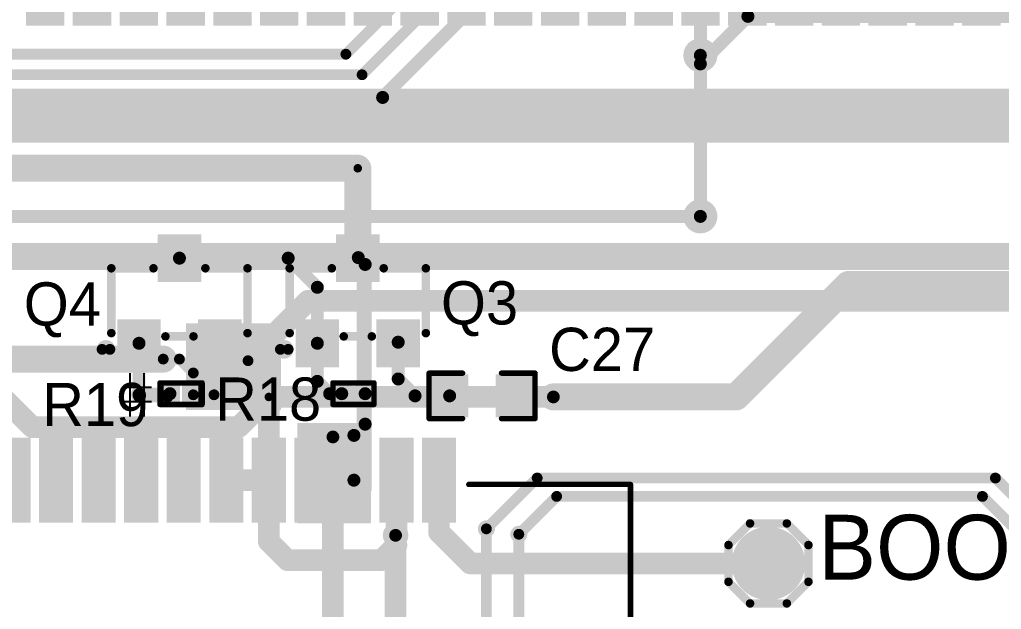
# Model space of a CAD drawing. Header units: millimetres. Extents: x 0.85 to 4.91, y 0.77 to 5.15.
# Drawn here: x 2.446 to 3.355, y 3.605 to 4.15 of the extents above; entities that cross this region are included whole.
import ezdxf

# ---------------------------------------------------------------- set-up
doc = ezdxf.new("R2010")
doc.units = ezdxf.units.MM
doc.header["$MEASUREMENT"] = 0
for name, color, linetype in [('BottomLayer', 5, 'Continuous'), ('BottomOverlay', 54, 'Continuous'), ('BottomPaste', 16, 'Continuous'), ('BottomSolder', 6, 'Continuous'), ('MultiLayer', 9, 'Continuous'), ('TopLayer', 1, 'Continuous'), ('TopOverlay', 2, 'Continuous'), ('TopPaste', 8, 'Continuous'), ('TopSolder', 216, 'Continuous'), ('ViaHoleLayer', 16, 'Continuous')]:
    doc.layers.add(name, color=color, linetype=linetype)

# ---------------------------------------------------------------- blocks, each defined once
blk = doc.blocks.new('S5P4418_B_8')
at = {"layer": 'BottomLayer'}
for points in [[(-0.25197, 1.02756), (-0.25197, 0.98032), (-0.22441, 1.02756), (-0.22441, 0.98032)], [(-0.20866, 1.02756), (-0.20866, 0.98032), (-0.1811, 1.02756), (-0.1811, 0.98032)], [(-0.16535, 1.02756), (-0.16535, 0.98032), (-0.1378, 1.02756), (-0.1378, 0.98032)], [(-0.12205, 1.02756), (-0.12205, 0.98032), (-0.09449, 1.02756), (-0.09449, 0.98032)], [(-0.07874, 1.02756), (-0.07874, 0.98032), (-0.05118, 1.02756), (-0.05118, 0.98032)], [(-0.03543, 1.02756), (-0.03543, 0.98032), (-0.00787, 1.02756), (-0.00787, 0.98032)], [(0.00787, 1.02756), (0.00787, 0.98032), (0.03543, 1.02756), (0.03543, 0.98032)], [(0.05118, 1.02756), (0.05118, 0.98032), (0.07874, 1.02756), (0.07874, 0.98032)], [(0.09449, 1.02756), (0.09449, 0.98032), (0.12205, 1.02756), (0.12205, 0.98032)], [(0.1378, 1.02756), (0.1378, 0.98032), (0.16535, 1.02756), (0.16535, 0.98032)], [(0.1811, 1.02756), (0.1811, 0.98032), (0.20866, 1.02756), (0.20866, 0.98032)], [(0.22441, 1.02756), (0.22441, 0.98032), (0.25197, 1.02756), (0.25197, 0.98032)], [(0.26772, 1.02756), (0.26772, 0.98032), (0.29528, 1.02756), (0.29528, 0.98032)], [(0.31102, 1.02756), (0.31102, 0.98032), (0.33858, 1.02756), (0.33858, 0.98032)], [(0.35433, 1.02756), (0.35433, 0.98032), (0.38189, 1.02756), (0.38189, 0.98032)], [(0.39764, 1.02756), (0.39764, 0.98032), (0.4252, 1.02756), (0.4252, 0.98032)], [(0.44094, 1.02756), (0.44094, 0.98032), (0.4685, 1.02756), (0.4685, 0.98032)], [(0.48425, 1.02756), (0.48425, 0.98032), (0.51181, 1.02756), (0.51181, 0.98032)], [(0.52756, 1.02756), (0.52756, 0.98032), (0.55512, 1.02756), (0.55512, 0.98032)], [(0.57087, 1.02756), (0.57087, 0.98032), (0.59843, 1.02756), (0.59843, 0.98032)], [(0.61417, 1.02756), (0.61417, 0.98032), (0.64173, 1.02756), (0.64173, 0.98032)]]:
    blk.add_solid(points, dxfattribs=at)
at = {"layer": 'BottomPaste'}
for points in [[(-0.25197, 1.02756), (-0.25197, 0.98032), (-0.22441, 1.02756), (-0.22441, 0.98032)], [(-0.20866, 1.02756), (-0.20866, 0.98032), (-0.1811, 1.02756), (-0.1811, 0.98032)], [(-0.16535, 1.02756), (-0.16535, 0.98032), (-0.1378, 1.02756), (-0.1378, 0.98032)], [(-0.12205, 1.02756), (-0.12205, 0.98032), (-0.09449, 1.02756), (-0.09449, 0.98032)], [(-0.07874, 1.02756), (-0.07874, 0.98032), (-0.05118, 1.02756), (-0.05118, 0.98032)], [(-0.03543, 1.02756), (-0.03543, 0.98032), (-0.00787, 1.02756), (-0.00787, 0.98032)], [(0.00787, 1.02756), (0.00787, 0.98032), (0.03543, 1.02756), (0.03543, 0.98032)], [(0.05118, 1.02756), (0.05118, 0.98032), (0.07874, 1.02756), (0.07874, 0.98032)], [(0.09449, 1.02756), (0.09449, 0.98032), (0.12205, 1.02756), (0.12205, 0.98032)], [(0.1378, 1.02756), (0.1378, 0.98032), (0.16535, 1.02756), (0.16535, 0.98032)], [(0.1811, 1.02756), (0.1811, 0.98032), (0.20866, 1.02756), (0.20866, 0.98032)], [(0.22441, 1.02756), (0.22441, 0.98032), (0.25197, 1.02756), (0.25197, 0.98032)], [(0.26772, 1.02756), (0.26772, 0.98032), (0.29528, 1.02756), (0.29528, 0.98032)], [(0.31102, 1.02756), (0.31102, 0.98032), (0.33858, 1.02756), (0.33858, 0.98032)], [(0.35433, 1.02756), (0.35433, 0.98032), (0.38189, 1.02756), (0.38189, 0.98032)], [(0.39764, 1.02756), (0.39764, 0.98032), (0.4252, 1.02756), (0.4252, 0.98032)], [(0.44094, 1.02756), (0.44094, 0.98032), (0.4685, 1.02756), (0.4685, 0.98032)], [(0.48425, 1.02756), (0.48425, 0.98032), (0.51181, 1.02756), (0.51181, 0.98032)], [(0.52756, 1.02756), (0.52756, 0.98032), (0.55512, 1.02756), (0.55512, 0.98032)], [(0.57087, 1.02756), (0.57087, 0.98032), (0.59843, 1.02756), (0.59843, 0.98032)], [(0.61417, 1.02756), (0.61417, 0.98032), (0.64173, 1.02756), (0.64173, 0.98032)]]:
    blk.add_solid(points, dxfattribs=at)
at = {"layer": 'BottomSolder'}
for points in [[(-0.25597, 1.03156), (-0.25597, 0.97632), (-0.22041, 1.03156), (-0.22041, 0.97632)], [(-0.21266, 1.03156), (-0.21266, 0.97632), (-0.1771, 1.03156), (-0.1771, 0.97632)], [(-0.16935, 1.03156), (-0.16935, 0.97632), (-0.1338, 1.03156), (-0.1338, 0.97632)], [(-0.12605, 1.03156), (-0.12605, 0.97632), (-0.09049, 1.03156), (-0.09049, 0.97632)], [(-0.08274, 1.03156), (-0.08274, 0.97632), (-0.04718, 1.03156), (-0.04718, 0.97632)], [(-0.03943, 1.03156), (-0.03943, 0.97632), (-0.00387, 1.03156), (-0.00387, 0.97632)], [(0.00387, 1.03156), (0.00387, 0.97632), (0.03943, 1.03156), (0.03943, 0.97632)], [(0.04718, 1.03156), (0.04718, 0.97632), (0.08274, 1.03156), (0.08274, 0.97632)], [(0.09049, 1.03156), (0.09049, 0.97632), (0.12605, 1.03156), (0.12605, 0.97632)], [(0.1338, 1.03156), (0.1338, 0.97632), (0.16935, 1.03156), (0.16935, 0.97632)], [(0.1771, 1.03156), (0.1771, 0.97632), (0.21266, 1.03156), (0.21266, 0.97632)], [(0.22041, 1.03156), (0.22041, 0.97632), (0.25597, 1.03156), (0.25597, 0.97632)], [(0.26372, 1.03156), (0.26372, 0.97632), (0.29928, 1.03156), (0.29928, 0.97632)], [(0.30702, 1.03156), (0.30702, 0.97632), (0.34258, 1.03156), (0.34258, 0.97632)], [(0.35033, 1.03156), (0.35033, 0.97632), (0.38589, 1.03156), (0.38589, 0.97632)], [(0.39364, 1.03156), (0.39364, 0.97632), (0.4292, 1.03156), (0.4292, 0.97632)], [(0.43694, 1.03156), (0.43694, 0.97632), (0.4725, 1.03156), (0.4725, 0.97632)], [(0.48025, 1.03156), (0.48025, 0.97632), (0.51581, 1.03156), (0.51581, 0.97632)], [(0.52356, 1.03156), (0.52356, 0.97632), (0.55912, 1.03156), (0.55912, 0.97632)], [(0.56687, 1.03156), (0.56687, 0.97632), (0.60243, 1.03156), (0.60243, 0.97632)], [(0.61017, 1.03156), (0.61017, 0.97632), (0.64573, 1.03156), (0.64573, 0.97632)]]:
    blk.add_solid(points, dxfattribs=at)
blk = doc.blocks.new('TEST_POINT_46')
at = {"layer": 'TopLayer', "const_width": 0.03}
blk.add_lwpolyline([(-0.015, 0, 1), (0.015, 0, 1)], format="xyb", close=True, dxfattribs=at)
at = {"layer": 'TopOverlay', "const_width": 0.00787}
for points in [[(-0.037, 0.017), (-0.017, 0.037)], [(-0.017, 0.037), (0.017, 0.037)], [(-0.017, 0.037), (0.017, 0.037)], [(0.017, 0.037), (0.037, 0.017)], [(-0.037, -0.017), (-0.037, 0.017)], [(0.037, -0.017), (0.037, 0.017)], [(-0.037, -0.017), (-0.017, -0.037)], [(0.017, -0.037), (0.037, -0.017)], [(-0.017, -0.037), (0.017, -0.037)], [(-0.017, -0.037), (0.017, -0.037)]]:
    blk.add_lwpolyline(points, dxfattribs=at)
at = {"layer": 'TopOverlay', "const_width": 0.00394}
for points in [[(-0.01897, 0.037, 1), (-0.01503, 0.037, 1)], [(-0.01897, 0.037, 1), (-0.01503, 0.037, 1)], [(-0.01897, 0.037, 1), (-0.01503, 0.037, 1)], [(0.01503, 0.037, 1), (0.01897, 0.037, 1)], [(0.01503, 0.037, 1), (0.01897, 0.037, 1)], [(0.01503, 0.037, 1), (0.01897, 0.037, 1)], [(-0.03897, 0.017, 1), (-0.03503, 0.017, 1)], [(-0.03897, 0.017, 1), (-0.03503, 0.017, 1)], [(0.03503, 0.017, 1), (0.03897, 0.017, 1)], [(0.03503, 0.017, 1), (0.03897, 0.017, 1)], [(-0.03897, -0.017, 1), (-0.03503, -0.017, 1)], [(-0.03897, -0.017, 1), (-0.03503, -0.017, 1)], [(0.03503, -0.017, 1), (0.03897, -0.017, 1)], [(0.03503, -0.017, 1), (0.03897, -0.017, 1)], [(-0.01897, -0.037, 1), (-0.01503, -0.037, 1)], [(-0.01897, -0.037, 1), (-0.01503, -0.037, 1)], [(-0.01897, -0.037, 1), (-0.01503, -0.037, 1)], [(0.01503, -0.037, 1), (0.01897, -0.037, 1)], [(0.01503, -0.037, 1), (0.01897, -0.037, 1)], [(0.01503, -0.037, 1), (0.01897, -0.037, 1)]]:
    blk.add_lwpolyline(points, format="xyb", close=True, dxfattribs=at)
at = {"layer": 'TopPaste', "const_width": 0.03}
blk.add_lwpolyline([(-0.015, 0, 1), (0.015, 0, 1)], format="xyb", close=True, dxfattribs=at)
at = {"layer": 'TopSolder', "const_width": 0.034}
blk.add_lwpolyline([(-0.017, 0, 1), (0.017, 0, 1)], format="xyb", close=True, dxfattribs=at)
blk = doc.blocks.new('SIM7100AS2_10671_133')
at = {"layer": 'TopLayer'}
for points in [[(0.00787, 0.62992), (0.00787, 0.55906), (0.0315, 0.62992), (0.0315, 0.55906)], [(0.04724, 0.62992), (0.04724, 0.55906), (0.07087, 0.62992), (0.07087, 0.55906)], [(0.08661, 0.62992), (0.08661, 0.55906), (0.11024, 0.62992), (0.11024, 0.55906)], [(0.12598, 0.62992), (0.12598, 0.55906), (0.14961, 0.62992), (0.14961, 0.55906)], [(0.16535, 0.62992), (0.16535, 0.55906), (0.18898, 0.62992), (0.18898, 0.55906)], [(0.20472, 0.62992), (0.20472, 0.55906), (0.22835, 0.62992), (0.22835, 0.55906)], [(0.24409, 0.62992), (0.24409, 0.55906), (0.26772, 0.62992), (0.26772, 0.55906)], [(0.28346, 0.62992), (0.28346, 0.55906), (0.30709, 0.62992), (0.30709, 0.55906)], [(0.32283, 0.62992), (0.32283, 0.55906), (0.34646, 0.62992), (0.34646, 0.55906)], [(0.3622, 0.62992), (0.3622, 0.55906), (0.38583, 0.62992), (0.38583, 0.55906)], [(0.40157, 0.62992), (0.40157, 0.55906), (0.4252, 0.62992), (0.4252, 0.55906)]]:
    blk.add_solid(points, dxfattribs=at)
at = {"layer": 'TopOverlay', "const_width": 0.005}
for points in [[(0.44094, 0.59055), (0.59055, 0.59055)], [(0.59055, 0.44094), (0.59055, 0.59055)]]:
    blk.add_lwpolyline(points, dxfattribs=at)
at = {"layer": 'TopOverlay', "const_width": 0.0025}
for points in [[(0.43969, 0.59055, 1), (0.44219, 0.59055, 1)], [(0.5893, 0.59055, 1), (0.5918, 0.59055, 1)], [(0.5893, 0.59055, 1), (0.5918, 0.59055, 1)]]:
    blk.add_lwpolyline(points, format="xyb", close=True, dxfattribs=at)
at = {"layer": 'TopPaste'}
for points in [[(0.00787, 0.62992), (0.00787, 0.55906), (0.0315, 0.62992), (0.0315, 0.55906)], [(0.04724, 0.62992), (0.04724, 0.55906), (0.07087, 0.62992), (0.07087, 0.55906)], [(0.08661, 0.62992), (0.08661, 0.55906), (0.11024, 0.62992), (0.11024, 0.55906)], [(0.12598, 0.62992), (0.12598, 0.55906), (0.14961, 0.62992), (0.14961, 0.55906)], [(0.16535, 0.62992), (0.16535, 0.55906), (0.18898, 0.62992), (0.18898, 0.55906)], [(0.20472, 0.62992), (0.20472, 0.55906), (0.22835, 0.62992), (0.22835, 0.55906)], [(0.24409, 0.62992), (0.24409, 0.55906), (0.26772, 0.62992), (0.26772, 0.55906)], [(0.28346, 0.62992), (0.28346, 0.55906), (0.30709, 0.62992), (0.30709, 0.55906)], [(0.32283, 0.62992), (0.32283, 0.55906), (0.34646, 0.62992), (0.34646, 0.55906)], [(0.3622, 0.62992), (0.3622, 0.55906), (0.38583, 0.62992), (0.38583, 0.55906)], [(0.40157, 0.62992), (0.40157, 0.55906), (0.4252, 0.62992), (0.4252, 0.55906)]]:
    blk.add_solid(points, dxfattribs=at)
at = {"layer": 'TopSolder'}
for points in [[(0.00387, 0.63392), (0.00387, 0.55506), (0.0355, 0.63392), (0.0355, 0.55506)], [(0.04324, 0.63392), (0.04324, 0.55506), (0.07487, 0.63392), (0.07487, 0.55506)], [(0.08261, 0.63392), (0.08261, 0.55506), (0.11424, 0.63392), (0.11424, 0.55506)], [(0.12198, 0.63392), (0.12198, 0.55506), (0.15361, 0.63392), (0.15361, 0.55506)], [(0.16135, 0.63392), (0.16135, 0.55506), (0.19298, 0.63392), (0.19298, 0.55506)], [(0.20072, 0.63392), (0.20072, 0.55506), (0.23235, 0.63392), (0.23235, 0.55506)], [(0.24009, 0.63392), (0.24009, 0.55506), (0.27172, 0.63392), (0.27172, 0.55506)], [(0.27946, 0.63392), (0.27946, 0.55506), (0.31109, 0.63392), (0.31109, 0.55506)], [(0.31883, 0.63392), (0.31883, 0.55506), (0.35046, 0.63392), (0.35046, 0.55506)], [(0.3582, 0.63392), (0.3582, 0.55506), (0.38983, 0.63392), (0.38983, 0.55506)], [(0.39757, 0.63392), (0.39757, 0.55506), (0.4292, 0.63392), (0.4292, 0.55506)]]:
    blk.add_solid(points, dxfattribs=at)
blk = doc.blocks.new('R___0201_187')
at = {"layer": 'TopLayer'}
for points in [[(-0.01614, -0.00728), (-0.00551, -0.00728), (-0.01614, 0.00728), (-0.00551, 0.00728)], [(0.00551, -0.00728), (0.01614, -0.00728), (0.00551, 0.00728), (0.01614, 0.00728)]]:
    blk.add_solid(points, dxfattribs=at)
at = {"layer": 'TopOverlay', "const_width": 0.005}
for points in [[(-0.019, -0.01), (-0.019, 0.01)], [(-0.019, 0.01), (0.019, 0.01)], [(0.019, -0.01), (0.019, 0.01)], [(-0.019, -0.01), (0.019, -0.01)]]:
    blk.add_lwpolyline(points, dxfattribs=at)
at = {"layer": 'TopOverlay', "const_width": 0.0025}
for points in [[(-0.02025, 0.01, 1), (-0.01775, 0.01, 1)], [(-0.02025, 0.01, 1), (-0.01775, 0.01, 1)], [(0.01775, 0.01, 1), (0.02025, 0.01, 1)], [(0.01775, 0.01, 1), (0.02025, 0.01, 1)], [(-0.02025, -0.01, 1), (-0.01775, -0.01, 1)], [(-0.02025, -0.01, 1), (-0.01775, -0.01, 1)], [(0.01775, -0.01, 1), (0.02025, -0.01, 1)], [(0.01775, -0.01, 1), (0.02025, -0.01, 1)]]:
    blk.add_lwpolyline(points, format="xyb", close=True, dxfattribs=at)
at = {"layer": 'TopPaste'}
for points in [[(-0.01614, -0.00728), (-0.00551, -0.00728), (-0.01614, 0.00728), (-0.00551, 0.00728)], [(0.00551, -0.00728), (0.01614, -0.00728), (0.00551, 0.00728), (0.01614, 0.00728)]]:
    blk.add_solid(points, dxfattribs=at)
at = {"layer": 'TopSolder'}
for points in [[(-0.02014, -0.01128), (-0.00151, -0.01128), (-0.02014, 0.01128), (-0.00151, 0.01128)], [(0.00151, -0.01128), (0.02014, -0.01128), (0.00151, 0.01128), (0.02014, 0.01128)]]:
    blk.add_solid(points, dxfattribs=at)
blk = doc.blocks.new('R___0201_B_188')
at = {"layer": 'BottomLayer'}
for points in [[(-0.01614, -0.00728), (-0.00551, -0.00728), (-0.01614, 0.00728), (-0.00551, 0.00728)], [(0.00551, -0.00728), (0.01614, -0.00728), (0.00551, 0.00728), (0.01614, 0.00728)]]:
    blk.add_solid(points, dxfattribs=at)
at = {"layer": 'BottomOverlay', "const_width": 0.005}
for points in [[(-0.019, 0.01), (0.019, 0.01)], [(-0.019, -0.01), (-0.019, 0.01)], [(0.019, -0.01), (0.019, 0.01)], [(-0.019, -0.01), (0.019, -0.01)]]:
    blk.add_lwpolyline(points, dxfattribs=at)
at = {"layer": 'BottomOverlay', "const_width": 0.0025}
for points in [[(-0.02025, 0.01, 1), (-0.01775, 0.01, 1)], [(-0.02025, 0.01, 1), (-0.01775, 0.01, 1)], [(0.01775, 0.01, 1), (0.02025, 0.01, 1)], [(0.01775, 0.01, 1), (0.02025, 0.01, 1)], [(-0.02025, -0.01, 1), (-0.01775, -0.01, 1)], [(-0.02025, -0.01, 1), (-0.01775, -0.01, 1)], [(0.01775, -0.01, 1), (0.02025, -0.01, 1)], [(0.01775, -0.01, 1), (0.02025, -0.01, 1)]]:
    blk.add_lwpolyline(points, format="xyb", close=True, dxfattribs=at)
at = {"layer": 'BottomPaste'}
for points in [[(-0.01614, -0.00728), (-0.00551, -0.00728), (-0.01614, 0.00728), (-0.00551, 0.00728)], [(0.00551, -0.00728), (0.01614, -0.00728), (0.00551, 0.00728), (0.01614, 0.00728)]]:
    blk.add_solid(points, dxfattribs=at)
at = {"layer": 'BottomSolder'}
for points in [[(-0.02014, -0.01128), (-0.00151, -0.01128), (-0.02014, 0.01128), (-0.00151, 0.01128)], [(0.00151, -0.01128), (0.02014, -0.01128), (0.00151, 0.01128), (0.02014, 0.01128)]]:
    blk.add_solid(points, dxfattribs=at)
blk = doc.blocks.new('R___0201_189')
at = {"layer": 'TopLayer'}
for points in [[(-0.01614, -0.00728), (-0.00551, -0.00728), (-0.01614, 0.00728), (-0.00551, 0.00728)], [(0.00551, -0.00728), (0.01614, -0.00728), (0.00551, 0.00728), (0.01614, 0.00728)]]:
    blk.add_solid(points, dxfattribs=at)
at = {"layer": 'TopOverlay', "const_width": 0.005}
for points in [[(-0.019, -0.01), (-0.019, 0.01)], [(-0.019, 0.01), (0.019, 0.01)], [(0.019, -0.01), (0.019, 0.01)], [(-0.019, -0.01), (0.019, -0.01)]]:
    blk.add_lwpolyline(points, dxfattribs=at)
at = {"layer": 'TopOverlay', "const_width": 0.0025}
for points in [[(-0.02025, 0.01, 1), (-0.01775, 0.01, 1)], [(-0.02025, 0.01, 1), (-0.01775, 0.01, 1)], [(0.01775, 0.01, 1), (0.02025, 0.01, 1)], [(0.01775, 0.01, 1), (0.02025, 0.01, 1)], [(-0.02025, -0.01, 1), (-0.01775, -0.01, 1)], [(-0.02025, -0.01, 1), (-0.01775, -0.01, 1)], [(0.01775, -0.01, 1), (0.02025, -0.01, 1)], [(0.01775, -0.01, 1), (0.02025, -0.01, 1)]]:
    blk.add_lwpolyline(points, format="xyb", close=True, dxfattribs=at)
at = {"layer": 'TopPaste'}
for points in [[(-0.01614, -0.00728), (-0.00551, -0.00728), (-0.01614, 0.00728), (-0.00551, 0.00728)], [(0.00551, -0.00728), (0.01614, -0.00728), (0.00551, 0.00728), (0.01614, 0.00728)]]:
    blk.add_solid(points, dxfattribs=at)
at = {"layer": 'TopSolder'}
for points in [[(-0.02014, -0.01128), (-0.00151, -0.01128), (-0.02014, 0.01128), (-0.00151, 0.01128)], [(0.00151, -0.01128), (0.02014, -0.01128), (0.00151, 0.01128), (0.02014, 0.01128)]]:
    blk.add_solid(points, dxfattribs=at)
blk = doc.blocks.new('SOT_23_199')
at = {"layer": 'TopLayer'}
for points in [[(-0.01614, 0.02126), (0.01614, 0.02126), (-0.01614, 0.05748), (0.01614, 0.05748)], [(-0.05354, -0.05748), (-0.02126, -0.05748), (-0.05354, -0.02126), (-0.02126, -0.02126)], [(0.02126, -0.05748), (0.05354, -0.05748), (0.02126, -0.02126), (0.05354, -0.02126)]]:
    blk.add_solid(points, dxfattribs=at)
at = {"layer": 'TopOverlay', "const_width": 0.00787}
for points in [[(-0.063, -0.03), (-0.063, 0.03)], [(-0.063, 0.03), (-0.024, 0.03)], [(0.024, 0.03), (0.063, 0.03)], [(0.063, -0.03), (0.063, 0.03)], [(-0.013, -0.033), (0.013, -0.033)]]:
    blk.add_lwpolyline(points, dxfattribs=at)
at = {"layer": 'TopOverlay'}
for points, const_width in [([(-0.06497, 0.03, 1), (-0.06103, 0.03, 1)], 0.00394), ([(-0.06497, 0.03, 1), (-0.06103, 0.03, 1)], 0.00394), ([(-0.02597, 0.03, 1), (-0.02203, 0.03, 1)], 0.00394), ([(0.02203, 0.03, 1), (0.02597, 0.03, 1)], 0.00394), ([(0.06103, 0.03, 1), (0.06497, 0.03, 1)], 0.00394), ([(0.06103, 0.03, 1), (0.06497, 0.03, 1)], 0.00394), ([(-0.06497, -0.03, 1), (-0.06103, -0.03, 1)], 0.00394), ([(0.06103, -0.03, 1), (0.06497, -0.03, 1)], 0.00394), ([(-0.01497, -0.033, 1), (-0.01103, -0.033, 1)], 0.00394), ([(0.01103, -0.033, 1), (0.01497, -0.033, 1)], 0.00394), ([(-0.06439, -0.045, 1), (-0.07161, -0.045, 1)], 0.01), ([(-0.07411, -0.045, 1), (-0.06911, -0.045, 1)], 0.005), ([(-0.06689, -0.045, 1), (-0.06189, -0.045, 1)], 0.005)]:
    blk.add_lwpolyline(points, format="xyb", close=True, dxfattribs=dict(at, const_width=const_width))
at = {"layer": 'TopPaste'}
for points in [[(-0.01614, 0.02126), (0.01614, 0.02126), (-0.01614, 0.05748), (0.01614, 0.05748)], [(-0.05354, -0.05748), (-0.02126, -0.05748), (-0.05354, -0.02126), (-0.02126, -0.02126)], [(0.02126, -0.05748), (0.05354, -0.05748), (0.02126, -0.02126), (0.05354, -0.02126)]]:
    blk.add_solid(points, dxfattribs=at)
at = {"layer": 'TopSolder'}
for points in [[(-0.02014, 0.01726), (0.02014, 0.01726), (-0.02014, 0.06148), (0.02014, 0.06148)], [(-0.05754, -0.06148), (-0.01726, -0.06148), (-0.05754, -0.01726), (-0.01726, -0.01726)], [(0.01726, -0.06148), (0.05754, -0.06148), (0.01726, -0.01726), (0.05754, -0.01726)]]:
    blk.add_solid(points, dxfattribs=at)
blk = doc.blocks.new('SOT_23_200')
at = {"layer": 'TopLayer'}
for points in [[(-0.01614, 0.02126), (0.01614, 0.02126), (-0.01614, 0.05748), (0.01614, 0.05748)], [(-0.05354, -0.05748), (-0.02126, -0.05748), (-0.05354, -0.02126), (-0.02126, -0.02126)], [(0.02126, -0.05748), (0.05354, -0.05748), (0.02126, -0.02126), (0.05354, -0.02126)]]:
    blk.add_solid(points, dxfattribs=at)
at = {"layer": 'TopOverlay', "const_width": 0.00787}
for points in [[(-0.063, -0.03), (-0.063, 0.03)], [(-0.063, 0.03), (-0.024, 0.03)], [(0.024, 0.03), (0.063, 0.03)], [(0.063, -0.03), (0.063, 0.03)], [(-0.013, -0.033), (0.013, -0.033)]]:
    blk.add_lwpolyline(points, dxfattribs=at)
at = {"layer": 'TopOverlay'}
for points, const_width in [([(-0.06497, 0.03, 1), (-0.06103, 0.03, 1)], 0.00394), ([(-0.06497, 0.03, 1), (-0.06103, 0.03, 1)], 0.00394), ([(-0.02597, 0.03, 1), (-0.02203, 0.03, 1)], 0.00394), ([(0.02203, 0.03, 1), (0.02597, 0.03, 1)], 0.00394), ([(0.06103, 0.03, 1), (0.06497, 0.03, 1)], 0.00394), ([(0.06103, 0.03, 1), (0.06497, 0.03, 1)], 0.00394), ([(-0.06497, -0.03, 1), (-0.06103, -0.03, 1)], 0.00394), ([(0.06103, -0.03, 1), (0.06497, -0.03, 1)], 0.00394), ([(-0.01497, -0.033, 1), (-0.01103, -0.033, 1)], 0.00394), ([(0.01103, -0.033, 1), (0.01497, -0.033, 1)], 0.00394), ([(-0.06439, -0.045, 1), (-0.07161, -0.045, 1)], 0.01), ([(-0.07411, -0.045, 1), (-0.06911, -0.045, 1)], 0.005), ([(-0.06689, -0.045, 1), (-0.06189, -0.045, 1)], 0.005)]:
    blk.add_lwpolyline(points, format="xyb", close=True, dxfattribs=dict(at, const_width=const_width))
at = {"layer": 'TopPaste'}
for points in [[(-0.01614, 0.02126), (0.01614, 0.02126), (-0.01614, 0.05748), (0.01614, 0.05748)], [(-0.05354, -0.05748), (-0.02126, -0.05748), (-0.05354, -0.02126), (-0.02126, -0.02126)], [(0.02126, -0.05748), (0.05354, -0.05748), (0.02126, -0.02126), (0.05354, -0.02126)]]:
    blk.add_solid(points, dxfattribs=at)
at = {"layer": 'TopSolder'}
for points in [[(-0.02014, 0.01726), (0.02014, 0.01726), (-0.02014, 0.06148), (0.02014, 0.06148)], [(-0.05754, -0.06148), (-0.01726, -0.06148), (-0.05754, -0.01726), (-0.01726, -0.01726)], [(0.01726, -0.06148), (0.05754, -0.06148), (0.01726, -0.01726), (0.05754, -0.01726)]]:
    blk.add_solid(points, dxfattribs=at)
blk = doc.blocks.new('C__0603_249')
at = {"layer": 'TopLayer'}
for points in [[(-0.045, 0.0175), (-0.045, -0.0175), (-0.015, 0.0175), (-0.015, -0.0175)], [(0.015, 0.0175), (0.015, -0.0175), (0.045, 0.0175), (0.045, -0.0175)]]:
    blk.add_solid(points, dxfattribs=at)
at = {"layer": 'TopOverlay', "const_width": 0.005}
for points in [[(-0.018, 0.021), (-0.049, 0.021)], [(-0.049, 0.021), (-0.049, -0.021)], [(0.049, 0.021), (0.018, 0.021)], [(0.049, 0.021), (0.049, -0.021)], [(-0.018, -0.021), (-0.049, -0.021)], [(0.049, -0.021), (0.018, -0.021)]]:
    blk.add_lwpolyline(points, dxfattribs=at)
at = {"layer": 'TopOverlay', "const_width": 0.0025}
for points in [[(-0.05025, 0.021, 1), (-0.04775, 0.021, 1)], [(-0.05025, 0.021, 1), (-0.04775, 0.021, 1)], [(-0.01925, 0.021, 1), (-0.01675, 0.021, 1)], [(0.01675, 0.021, 1), (0.01925, 0.021, 1)], [(0.04775, 0.021, 1), (0.05025, 0.021, 1)], [(0.04775, 0.021, 1), (0.05025, 0.021, 1)], [(-0.05025, -0.021, 1), (-0.04775, -0.021, 1)], [(-0.05025, -0.021, 1), (-0.04775, -0.021, 1)], [(-0.01925, -0.021, 1), (-0.01675, -0.021, 1)], [(0.01675, -0.021, 1), (0.01925, -0.021, 1)], [(0.04775, -0.021, 1), (0.05025, -0.021, 1)], [(0.04775, -0.021, 1), (0.05025, -0.021, 1)]]:
    blk.add_lwpolyline(points, format="xyb", close=True, dxfattribs=at)
at = {"layer": 'TopPaste'}
for points in [[(-0.045, 0.0175), (-0.045, -0.0175), (-0.015, 0.0175), (-0.015, -0.0175)], [(0.015, 0.0175), (0.015, -0.0175), (0.045, 0.0175), (0.045, -0.0175)]]:
    blk.add_solid(points, dxfattribs=at)
at = {"layer": 'TopSolder'}
for points in [[(-0.04736, 0.01986), (-0.04736, -0.01986), (-0.01264, 0.01986), (-0.01264, -0.01986)], [(0.01264, 0.01986), (0.01264, -0.01986), (0.04736, 0.01986), (0.04736, -0.01986)]]:
    blk.add_solid(points, dxfattribs=at)

msp = doc.modelspace()

# ---------------------------------------------------------------- linework, layer by layer
at = {"layer": 'BottomLayer'}
for points, const_width in [([(3.076, 4.117), (3.076, 4.17183)], 0.012), ([(3.076, 4.109), (3.076, 4.117)], 0.012), ([(2.07398, 4.06125), (3.537, 4.06125)], 0.05), ([(1.9355, 4.0125), (2.759, 4.0125)], 0.025), ([(2.293, 3.968), (3.076, 3.968)], 0.012), ([(2.339, 3.931), (3.456, 3.931)], 0.025), ([(2.6575, 3.8345), (2.713, 3.89)], 0.02), ([(2.713, 3.89), (3.424, 3.89)], 0.02), ([(2.342, 3.836), (2.579, 3.836)], 0.025), ([(2.579, 3.836), (2.594, 3.836)], 0.01), ([(2.594, 3.836), (2.60683, 3.82317)], 0.01), ([(2.626, 3.803), (2.6575, 3.8345)], 0.01), ([(2.60683, 3.803), (2.60683, 3.82317)], 0.01), ([(2.426, 3.805), (2.458, 3.773)], 0.02), ([(2.557, 3.803), (2.58517, 3.804)], 0.012), ([(2.60683, 3.803), (2.626, 3.803)], 0.01), ([(2.6487, 3.773), (2.6767, 3.801)], 0.02), ([(2.6767, 3.801), (2.94, 3.801)], 0.02), ([(2.458, 3.773), (2.6487, 3.773)], 0.02), ([(2.736, 3.27583), (2.736, 3.764)], 0.02), ([(2.794, 3.559), (2.794, 3.673)], 0.02), ([(2.878, 3.53), (2.878, 3.679)], 0.01), ([(2.908, 3.565), (2.908, 3.674)], 0.01)]:
    msp.add_lwpolyline(points, dxfattribs=dict(at, const_width=const_width))
for points, const_width in [([(3.06813, 4.117, 1), (3.08387, 4.117, 1)], 0.01575), ([(3.073, 4.117, 1), (3.079, 4.117, 1)], 0.006), ([(3.073, 4.117, 1), (3.079, 4.117, 1)], 0.006), ([(3.073, 4.109, 1), (3.079, 4.109, 1)], 0.006), ([(2.75275, 4.0125, 1), (2.76525, 4.0125, 1)], 0.0125), ([(2.75506, 4.01251, 1), (2.76294, 4.01251, 1)], 0.00787), ([(3.06813, 3.968, 1), (3.08387, 3.968, 1)], 0.01575), ([(3.073, 3.968, 1), (3.079, 3.968, 1)], 0.006), ([(2.708, 3.89, 1), (2.718, 3.89, 1)], 0.01), ([(2.708, 3.89, 1), (2.718, 3.89, 1)], 0.01), ([(2.57275, 3.836, 1), (2.58525, 3.836, 1)], 0.0125), ([(2.6525, 3.8345, 1), (2.6625, 3.8345, 1)], 0.01), ([(2.5765, 3.836, 1), (2.5815, 3.836, 1)], 0.005), ([(2.5915, 3.836, 1), (2.5965, 3.836, 1)], 0.005), ([(2.5915, 3.836, 1), (2.5965, 3.836, 1)], 0.005), ([(2.655, 3.8345, 1), (2.66, 3.8345, 1)], 0.005), ([(2.60433, 3.82317, 1), (2.60933, 3.82317, 1)], 0.005), ([(2.60433, 3.82317, 1), (2.60933, 3.82317, 1)], 0.005), ([(2.55306, 3.803, 1), (2.56094, 3.803, 1)], 0.00787), ([(2.554, 3.803, 1), (2.56, 3.803, 1)], 0.006), ([(2.58217, 3.804, 1), (2.58817, 3.804, 1)], 0.006), ([(2.60433, 3.803, 1), (2.60933, 3.803, 1)], 0.005), ([(2.60433, 3.803, 1), (2.60933, 3.803, 1)], 0.005), ([(2.6235, 3.803, 1), (2.6285, 3.803, 1)], 0.005), ([(2.6235, 3.803, 1), (2.6285, 3.803, 1)], 0.005), ([(2.6717, 3.801, 1), (2.6817, 3.801, 1)], 0.01), ([(2.6717, 3.801, 1), (2.6817, 3.801, 1)], 0.01), ([(2.67276, 3.801, 1), (2.68064, 3.801, 1)], 0.00787), ([(2.93409, 3.801, 1), (2.94591, 3.801, 1)], 0.01181), ([(2.935, 3.801, 1), (2.945, 3.801, 1)], 0.01), ([(2.453, 3.773, 1), (2.463, 3.773, 1)], 0.01), ([(2.453, 3.773, 1), (2.463, 3.773, 1)], 0.01), ([(2.6437, 3.773, 1), (2.6537, 3.773, 1)], 0.01), ([(2.6437, 3.773, 1), (2.6537, 3.773, 1)], 0.01), ([(2.73009, 3.764, 1), (2.74191, 3.764, 1)], 0.01181), ([(2.731, 3.764, 1), (2.741, 3.764, 1)], 0.01), ([(2.78809, 3.673, 1), (2.79991, 3.673, 1)], 0.01181), ([(2.789, 3.673, 1), (2.799, 3.673, 1)], 0.01), ([(2.87406, 3.679, 1), (2.88194, 3.679, 1)], 0.00787), ([(2.8755, 3.679, 1), (2.8805, 3.679, 1)], 0.005), ([(2.90406, 3.674, 1), (2.91194, 3.674, 1)], 0.00787), ([(2.9055, 3.674, 1), (2.9105, 3.674, 1)], 0.005)]:
    msp.add_lwpolyline(points, format="xyb", close=True, dxfattribs=dict(at, const_width=const_width))
at = {"layer": 'BottomOverlay'}
for p, q in [((2.54801, 3.82299), (2.54801, 3.783)), ((2.56134, 3.783), (2.56134, 3.82299)), ((2.54801, 3.80966), (2.54134, 3.80966)), ((2.568, 3.80966), (2.54801, 3.80966)), ((2.568, 3.79633), (2.54134, 3.79633))]:
    msp.add_line(p, q, dxfattribs=at)
at = {"layer": 'MultiLayer'}
for points, const_width in [([(3.06813, 4.117, 1), (3.08387, 4.117, 1)], 0.01575), ([(2.75506, 4.01251, 1), (2.76294, 4.01251, 1)], 0.00787), ([(3.06813, 3.968, 1), (3.08387, 3.968, 1)], 0.01575), ([(2.55306, 3.803, 1), (2.56094, 3.803, 1)], 0.00787), ([(2.67276, 3.801, 1), (2.68064, 3.801, 1)], 0.00787), ([(2.93409, 3.801, 1), (2.94591, 3.801, 1)], 0.01181), ([(2.73009, 3.764, 1), (2.74191, 3.764, 1)], 0.01181), ([(2.78809, 3.673, 1), (2.79991, 3.673, 1)], 0.01181), ([(2.87406, 3.679, 1), (2.88194, 3.679, 1)], 0.00787), ([(2.90406, 3.674, 1), (2.91194, 3.674, 1)], 0.00787)]:
    msp.add_lwpolyline(points, format="xyb", close=True, dxfattribs=dict(at, const_width=const_width))
at = {"layer": 'TopLayer'}
for points, const_width in [([(2.748, 4.118), (2.879, 4.249)], 0.01), ([(2.782, 4.078), (2.941, 4.237)], 0.012), ([(2.763, 4.099), (2.896, 4.232)], 0.01), ([(3.076, 4.109), (3.12, 4.153)], 0.012), ([(3.12, 4.153), (3.999, 4.153)], 0.012), ([(2.345, 4.118), (2.748, 4.118)], 0.01), ([(3.076, 3.968), (3.076, 4.109)], 0.012), ([(2.35348, 4.099), (2.763, 4.099)], 0.01), ([(2.365, 4.078), (2.782, 4.078)], 0.012), ([(2.759, 3.92937), (2.759, 4.01251)], 0.025), ([(2.594, 3.92937), (2.69463, 3.92937)], 0.012), ([(2.69463, 3.92937), (2.7216, 3.9024)], 0.012), ([(2.7595, 3.92987), (2.76583, 3.92354)], 0.012), ([(2.76583, 3.804), (2.76583, 3.92354)], 0.012), ([(3.109, 3.801), (3.213, 3.905)], 0.025), ([(3.213, 3.905), (3.596, 3.905)], 0.025), ([(2.7216, 3.85063), (2.7216, 3.9024)], 0.012), ([(2.6314, 3.85063), (2.63737, 3.85063)], 0.02), ([(2.6314, 3.8124), (2.6314, 3.85063)], 0.02), ([(2.63737, 3.85063), (2.6767, 3.8113)], 0.02), ([(2.5566, 3.803), (2.5566, 3.85063)], 0.012), ([(2.7216, 3.8154), (2.7216, 3.85063)], 0.012), ([(2.7964, 3.8176), (2.7964, 3.85163)], 0.012), ([(2.621, 3.802), (2.6314, 3.8124)], 0.02), ([(2.6767, 3.801), (2.6767, 3.8113)], 0.02), ([(2.7216, 3.8154), (2.733, 3.804)], 0.012), ([(2.7964, 3.8176), (2.812, 3.802)], 0.012), ([(2.557, 3.802), (2.58283, 3.802)], 0.012), ([(2.6767, 3.724), (2.6767, 3.801)], 0.02), ([(2.733, 3.804), (2.74417, 3.804)], 0.012), ([(2.76583, 3.77583), (2.76583, 3.804)], 0.012), ([(2.812, 3.802), (2.844, 3.802)], 0.012), ([(2.904, 3.802), (2.905, 3.801)], 0.02), ([(2.905, 3.801), (2.94, 3.801)], 0.02), ([(2.94, 3.801), (3.109, 3.801)], 0.025), ([(2.75544, 3.76544), (2.76583, 3.77583)], 0.012), ([(2.75544, 3.724), (2.75544, 3.76544)], 0.012), ([(2.63733, 3.724), (2.6767, 3.724)], 0.02), ([(2.6767, 3.6673), (2.6767, 3.724)], 0.02), ([(2.79481, 3.673), (2.79481, 3.724)], 0.02), ([(2.83418, 3.67582), (2.83418, 3.724)], 0.02), ([(2.878, 3.679), (2.925, 3.726)], 0.01), ([(2.925, 3.726), (3.349, 3.726)], 0.01), ([(3.349, 3.726), (3.817, 3.258)], 0.01), ([(2.908, 3.674), (2.943, 3.709)], 0.01), ([(2.943, 3.709), (3.337, 3.709)], 0.01), ([(3.337, 3.709), (3.805, 3.241)], 0.01), ([(2.83418, 3.67582), (2.863, 3.647)], 0.02), ([(2.6767, 3.6673), (2.694, 3.65)], 0.02), ([(2.781, 3.65), (2.79481, 3.66381)], 0.02), ([(2.694, 3.65), (2.781, 3.65)], 0.02), ([(2.863, 3.647), (3.139, 3.647)], 0.02)]:
    msp.add_lwpolyline(points, dxfattribs=dict(at, const_width=const_width))
for points, const_width in [([(3.117, 4.153, 1), (3.123, 4.153, 1)], 0.006), ([(3.117, 4.153, 1), (3.123, 4.153, 1)], 0.006), ([(3.06813, 4.117, 1), (3.08387, 4.117, 1)], 0.01575), ([(2.7455, 4.118, 1), (2.7505, 4.118, 1)], 0.005), ([(2.7455, 4.118, 1), (2.7505, 4.118, 1)], 0.005), ([(3.073, 4.109, 1), (3.079, 4.109, 1)], 0.006), ([(3.073, 4.109, 1), (3.079, 4.109, 1)], 0.006), ([(2.7605, 4.099, 1), (2.7655, 4.099, 1)], 0.005), ([(2.7605, 4.099, 1), (2.7655, 4.099, 1)], 0.005), ([(2.779, 4.078, 1), (2.785, 4.078, 1)], 0.006), ([(2.779, 4.078, 1), (2.785, 4.078, 1)], 0.006), ([(2.75275, 4.01251, 1), (2.76525, 4.01251, 1)], 0.0125), ([(2.75506, 4.01251, 1), (2.76294, 4.01251, 1)], 0.00787), ([(3.06813, 3.968, 1), (3.08387, 3.968, 1)], 0.01575), ([(3.073, 3.968, 1), (3.079, 3.968, 1)], 0.006), ([(2.591, 3.92937, 1), (2.597, 3.92937, 1)], 0.006), ([(2.69163, 3.92937, 1), (2.69763, 3.92937, 1)], 0.006), ([(2.69163, 3.92937, 1), (2.69763, 3.92937, 1)], 0.006), ([(2.75275, 3.92937, 1), (2.76525, 3.92937, 1)], 0.0125), ([(2.7565, 3.92987, 1), (2.7625, 3.92987, 1)], 0.006), ([(2.76283, 3.92354, 1), (2.76883, 3.92354, 1)], 0.006), ([(2.76283, 3.92354, 1), (2.76883, 3.92354, 1)], 0.006), ([(3.20675, 3.905, 1), (3.21925, 3.905, 1)], 0.0125), ([(3.20675, 3.905, 1), (3.21925, 3.905, 1)], 0.0125), ([(2.7186, 3.9024, 1), (2.7246, 3.9024, 1)], 0.006), ([(2.7186, 3.9024, 1), (2.7246, 3.9024, 1)], 0.006), ([(2.6264, 3.85063, 1), (2.6364, 3.85063, 1)], 0.01), ([(2.6264, 3.85063, 1), (2.6364, 3.85063, 1)], 0.01), ([(2.63237, 3.85063, 1), (2.64237, 3.85063, 1)], 0.01), ([(2.63237, 3.85063, 1), (2.64237, 3.85063, 1)], 0.01), ([(2.5536, 3.85063, 1), (2.5596, 3.85063, 1)], 0.006), ([(2.7186, 3.85063, 1), (2.7246, 3.85063, 1)], 0.006), ([(2.7186, 3.85063, 1), (2.7246, 3.85063, 1)], 0.006), ([(2.7934, 3.85163, 1), (2.7994, 3.85163, 1)], 0.006), ([(2.6264, 3.8124, 1), (2.6364, 3.8124, 1)], 0.01), ([(2.6264, 3.8124, 1), (2.6364, 3.8124, 1)], 0.01), ([(2.6717, 3.8113, 1), (2.6817, 3.8113, 1)], 0.01), ([(2.6717, 3.8113, 1), (2.6817, 3.8113, 1)], 0.01), ([(2.7186, 3.8154, 1), (2.7246, 3.8154, 1)], 0.006), ([(2.7186, 3.8154, 1), (2.7246, 3.8154, 1)], 0.006), ([(2.7934, 3.8176, 1), (2.7994, 3.8176, 1)], 0.006), ([(2.7934, 3.8176, 1), (2.7994, 3.8176, 1)], 0.006), ([(2.55306, 3.803, 1), (2.56094, 3.803, 1)], 0.00787), ([(2.5536, 3.803, 1), (2.5596, 3.803, 1)], 0.006), ([(2.554, 3.802, 1), (2.56, 3.802, 1)], 0.006), ([(2.57983, 3.802, 1), (2.58583, 3.802, 1)], 0.006), ([(2.616, 3.802, 1), (2.626, 3.802, 1)], 0.01), ([(2.6717, 3.801, 1), (2.6817, 3.801, 1)], 0.01), ([(2.6717, 3.801, 1), (2.6817, 3.801, 1)], 0.01), ([(2.67276, 3.801, 1), (2.68064, 3.801, 1)], 0.00787), ([(2.73, 3.804, 1), (2.736, 3.804, 1)], 0.006), ([(2.73, 3.804, 1), (2.736, 3.804, 1)], 0.006), ([(2.74117, 3.804, 1), (2.74717, 3.804, 1)], 0.006), ([(2.76283, 3.804, 1), (2.76883, 3.804, 1)], 0.006), ([(2.76283, 3.804, 1), (2.76883, 3.804, 1)], 0.006), ([(2.809, 3.802, 1), (2.815, 3.802, 1)], 0.006), ([(2.809, 3.802, 1), (2.815, 3.802, 1)], 0.006), ([(2.841, 3.802, 1), (2.847, 3.802, 1)], 0.006), ([(2.899, 3.802, 1), (2.909, 3.802, 1)], 0.01), ([(2.9, 3.801, 1), (2.91, 3.801, 1)], 0.01), ([(2.9, 3.801, 1), (2.91, 3.801, 1)], 0.01), ([(2.93375, 3.801, 1), (2.94625, 3.801, 1)], 0.0125), ([(2.93409, 3.801, 1), (2.94591, 3.801, 1)], 0.01181), ([(2.935, 3.801, 1), (2.945, 3.801, 1)], 0.01), ([(3.10275, 3.801, 1), (3.11525, 3.801, 1)], 0.0125), ([(3.10275, 3.801, 1), (3.11525, 3.801, 1)], 0.0125), ([(2.76283, 3.77583, 1), (2.76883, 3.77583, 1)], 0.006), ([(2.76283, 3.77583, 1), (2.76883, 3.77583, 1)], 0.006), ([(2.73009, 3.764, 1), (2.74191, 3.764, 1)], 0.01181), ([(2.75244, 3.76544, 1), (2.75844, 3.76544, 1)], 0.006), ([(2.75244, 3.76544, 1), (2.75844, 3.76544, 1)], 0.006), ([(2.63233, 3.724, 1), (2.64233, 3.724, 1)], 0.01), ([(2.6717, 3.724, 1), (2.6817, 3.724, 1)], 0.01), ([(2.6717, 3.724, 1), (2.6817, 3.724, 1)], 0.01), ([(2.6717, 3.724, 1), (2.6817, 3.724, 1)], 0.01), ([(2.78981, 3.724, 1), (2.79981, 3.724, 1)], 0.01), ([(2.82918, 3.724, 1), (2.83918, 3.724, 1)], 0.01), ([(2.75244, 3.724, 1), (2.75844, 3.724, 1)], 0.006), ([(2.9225, 3.726, 1), (2.9275, 3.726, 1)], 0.005), ([(2.9225, 3.726, 1), (2.9275, 3.726, 1)], 0.005), ([(3.3465, 3.726, 1), (3.3515, 3.726, 1)], 0.005), ([(3.3465, 3.726, 1), (3.3515, 3.726, 1)], 0.005), ([(2.9405, 3.709, 1), (2.9455, 3.709, 1)], 0.005), ([(2.9405, 3.709, 1), (2.9455, 3.709, 1)], 0.005), ([(3.3345, 3.709, 1), (3.3395, 3.709, 1)], 0.005), ([(3.3345, 3.709, 1), (3.3395, 3.709, 1)], 0.005), ([(2.78809, 3.673, 1), (2.79991, 3.673, 1)], 0.01181), ([(2.78981, 3.673, 1), (2.79981, 3.673, 1)], 0.01), ([(2.82918, 3.67582, 1), (2.83918, 3.67582, 1)], 0.01), ([(2.82918, 3.67582, 1), (2.83918, 3.67582, 1)], 0.01), ([(2.87406, 3.679, 1), (2.88194, 3.679, 1)], 0.00787), ([(2.8755, 3.679, 1), (2.8805, 3.679, 1)], 0.005), ([(2.90406, 3.674, 1), (2.91194, 3.674, 1)], 0.00787), ([(2.9055, 3.674, 1), (2.9105, 3.674, 1)], 0.005), ([(2.6717, 3.6673, 1), (2.6817, 3.6673, 1)], 0.01), ([(2.6717, 3.6673, 1), (2.6817, 3.6673, 1)], 0.01), ([(2.78981, 3.66381, 1), (2.79981, 3.66381, 1)], 0.01), ([(2.689, 3.65, 1), (2.699, 3.65, 1)], 0.01), ([(2.689, 3.65, 1), (2.699, 3.65, 1)], 0.01), ([(2.776, 3.65, 1), (2.786, 3.65, 1)], 0.01), ([(2.776, 3.65, 1), (2.786, 3.65, 1)], 0.01), ([(2.858, 3.647, 1), (2.868, 3.647, 1)], 0.01), ([(2.858, 3.647, 1), (2.868, 3.647, 1)], 0.01), ([(3.134, 3.647, 1), (3.144, 3.647, 1)], 0.01)]:
    msp.add_lwpolyline(points, format="xyb", close=True, dxfattribs=dict(at, const_width=const_width))
for points in [[(2.758, 3.714), (2.772, 3.714), (2.758, 3.92), (2.772, 3.92)], [(2.6, 3.789), (2.688, 3.789), (2.6, 3.869), (2.688, 3.869)], [(2.703, 3.684), (2.771, 3.684), (2.703, 3.777), (2.771, 3.777)]]:
    msp.add_solid(points, dxfattribs=at)
at = {"layer": 'ViaHoleLayer'}
for points, const_width in [([(3.07305, 4.117, 1), (3.07895, 4.117, 1)], 0.00591), ([(2.75703, 4.01251, 1), (2.76097, 4.01251, 1)], 0.00394), ([(3.07305, 3.968, 1), (3.07895, 3.968, 1)], 0.00591), ([(2.55503, 3.803, 1), (2.55897, 3.803, 1)], 0.00394), ([(2.93705, 3.801, 1), (2.94295, 3.801, 1)], 0.00591), ([(2.67473, 3.801, 1), (2.67867, 3.801, 1)], 0.00394), ([(2.73305, 3.764, 1), (2.73895, 3.764, 1)], 0.00591), ([(2.79105, 3.673, 1), (2.79695, 3.673, 1)], 0.00591), ([(2.87603, 3.679, 1), (2.87997, 3.679, 1)], 0.00394), ([(2.90603, 3.674, 1), (2.90997, 3.674, 1)], 0.00394)]:
    msp.add_lwpolyline(points, format="xyb", close=True, dxfattribs=dict(at, const_width=const_width))

# ---------------------------------------------------------------- block references
for name, p, rotation in [('S5P4418_B_8', (2.708, 3.168), 360), ('C__0603_249', (2.874, 3.802), 180), ('R___0201_187', (2.595, 3.804), 360), ('R___0201_B_188', (2.596, 3.804), 360), ('R___0201_189', (2.755, 3.804), 360)]:
    msp.add_blockref(name, p, dxfattribs=dict(rotation=rotation))
for name, p in [('SOT_23_199', (2.594, 3.89)), ('SOT_23_200', (2.759, 3.89)), ('SIM7100AS2_10671_133', (2.4208, 3.12951)), ('TEST_POINT_46', (3.139, 3.647))]:
    msp.add_blockref(name, p)

# ---------------------------------------------------------------- texts
at = {"layer": 'TopOverlay'}
for s, height, p in [('Q4', 0.04, (2.45, 3.867)), ('Q3', 0.04, (2.836, 3.868)), ('C27', 0.04, (2.936, 3.825)), ('R18', 0.04, (2.627, 3.779)), ('R19', 0.04, (2.467, 3.774)), ('BOOT_CFG1', 0.06, (3.185, 3.632))]:
    msp.add_text(s, height=height, dxfattribs=at).set_placement(p)

doc.saveas('drawing.dxf')
